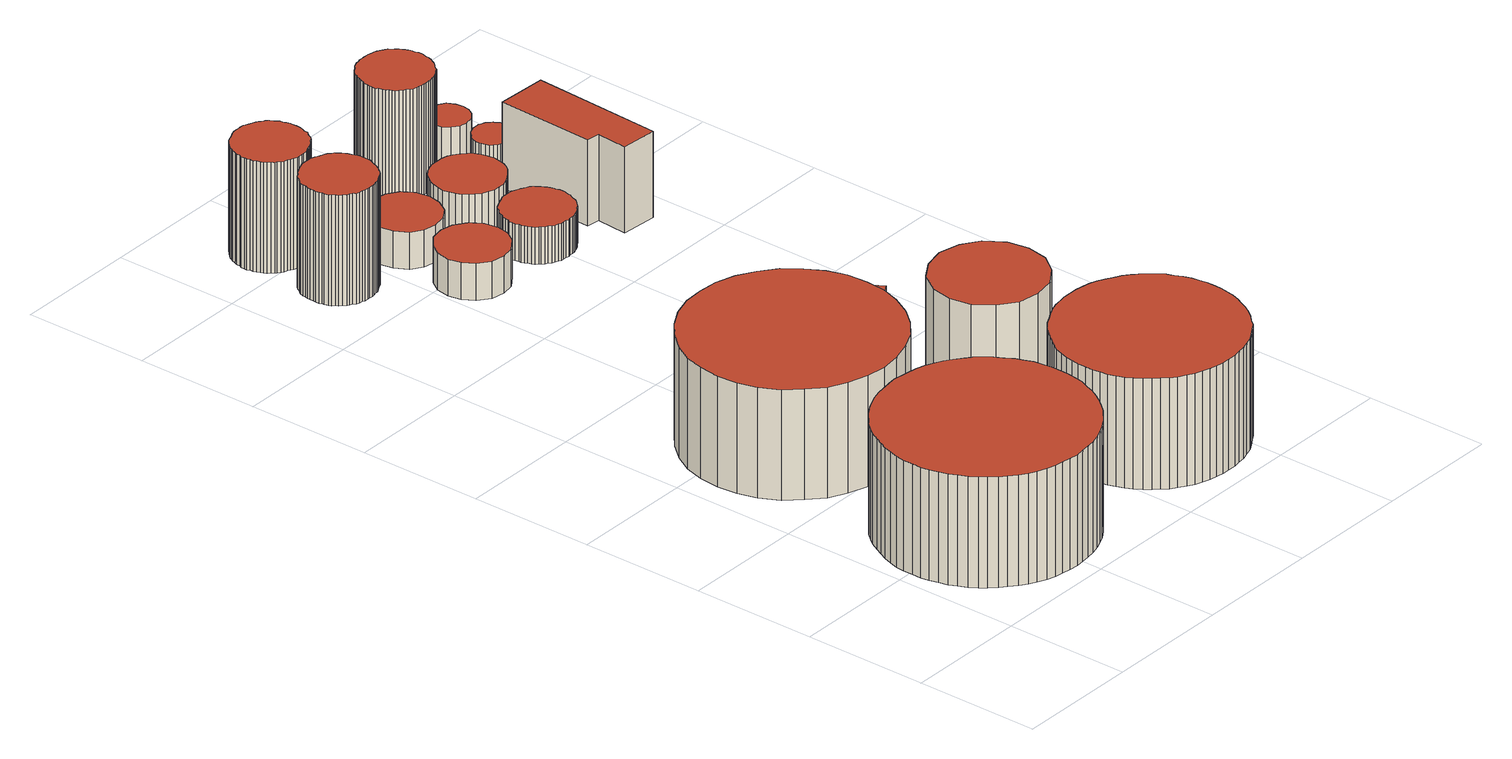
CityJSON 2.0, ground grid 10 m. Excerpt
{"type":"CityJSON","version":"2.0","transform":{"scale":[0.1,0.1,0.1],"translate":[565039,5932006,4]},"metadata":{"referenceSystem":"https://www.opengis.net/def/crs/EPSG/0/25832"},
"CityObjects":{
"building1":{"type":"Building","attributes":{"Gemeindeschluessel":"02000000","Geometrietyp2DReferenz":"3000","function":"51003_1205","roofType":"1000","measuredHeight":9},"geometry":[{"type":"MultiSurface","lod":"2","boundaries":[[[0,1,2,3,4,5,6,7,8,9,10,11,12,13,14,15,16,17,18,19,20,21,22,23,24,25,26,27,28,29,30,31,32,33,34,35,36,37,38,39,40,41,42,43,44,45,46,47,48,49,50,51,52,53,54,55,56,57,58,59,60,61,62,63,64,65,66,67,68,69,70,71]],[[72,73,74,75,76,77,78,79,80,81,82,83,84,85,86,87,88,89,90,91,92,93,94,95,96,97,98,99,100,101,102,103,104,105,106,107,108,109,110,111,112,113,114,115,116,117,118,119,120,121,122,123,124,125,126,127,128,129,130,131,132,133,134,135,136,137,138,139,140,141,142,143]],[[143,142,1,0]],[[142,141,2,1]],[[141,140,3,2]],[[140,139,4,3]],[[139,138,5,4]],[[138,137,6,5]],[[137,136,7,6]],[[136,135,8,7]],[[135,134,9,8]],[[134,133,10,9]],[[133,132,11,10]],[[132,131,12,11]],[[131,130,13,12]],[[130,129,14,13]],[[129,128,15,14]],[[128,127,16,15]],[[127,126,17,16]],[[126,125,18,17]],[[125,124,19,18]],[[124,123,20,19]],[[123,122,21,20]],[[122,121,22,21]],[[121,120,23,22]],[[120,119,24,23]],[[119,118,25,24]],[[118,117,26,25]],[[117,116,27,26]],[[116,115,28,27]],[[115,114,29,28]],[[114,113,30,29]],[[113,112,31,30]],[[112,111,32,31]],[[111,110,33,32]],[[110,109,34,33]],[[109,108,35,34]],[[108,107,36,35]],[[107,106,37,36]],[[106,105,38,37]],[[105,104,39,38]],[[104,103,40,39]],[[103,102,41,40]],[[102,101,42,41]],[[101,100,43,42]],[[100,99,44,43]],[[99,98,45,44]],[[98,97,46,45]],[[97,96,47,46]],[[96,95,48,47]],[[95,94,49,48]],[[94,93,50,49]],[[93,92,51,50]],[[92,91,52,51]],[[91,90,53,52]],[[90,89,54,53]],[[89,88,55,54]],[[88,87,56,55]],[[87,86,57,56]],[[86,85,58,57]],[[85,84,59,58]],[[84,83,60,59]],[[83,82,61,60]],[[82,81,62,61]],[[81,80,63,62]],[[80,79,64,63]],[[79,78,65,64]],[[78,77,66,65]],[[77,76,67,66]],[[76,75,68,67]],[[75,74,69,68]],[[74,73,70,69]],[[73,72,71,70]],[[72,143,0,71]]],"semantics":{"surfaces":[{"type":"GroundSurface"},{"type":"RoofSurface"},{"type":"WallSurface"}],"values":[0,1,2,2,2,2,2,2,2,2,2,2,2,2,2,2,2,2,2,2,2,2,2,2,2,2,2,2,2,2,2,2,2,2,2,2,2,2,2,2,2,2,2,2,2,2,2,2,2,2,2,2,2,2,2,2,2,2,2,2,2,2,2,2,2,2,2,2,2,2,2,2,2,2]}}]},
"building2":{"type":"Building","attributes":{"Gemeindeschluessel":"02000000","Geometrietyp2DReferenz":"3000","function":"51003_1205","roofType":"1000","measuredHeight":9},"geometry":[{"type":"MultiSurface","lod":"2","boundaries":[[[144,145,146,147,148,149,150,151,152,153,154,155,156,157,158,159,160,161,162,163,164,165,166,167,168,169,170,171,172,173,174,175]],[[176,177,178,179,180,181,182,183,184,185,186,187,188,189,190,191,192,193,194,195,196,197,198,199,200,201,202,203,204,205,206,207]],[[207,206,145,144]],[[206,205,146,145]],[[205,204,147,146]],[[204,203,148,147]],[[203,202,149,148]],[[202,201,150,149]],[[201,200,151,150]],[[200,199,152,151]],[[199,198,153,152]],[[198,197,154,153]],[[197,196,155,154]],[[196,195,156,155]],[[195,194,157,156]],[[194,193,158,157]],[[193,192,159,158]],[[192,191,160,159]],[[191,190,161,160]],[[190,189,162,161]],[[189,188,163,162]],[[188,187,164,163]],[[187,186,165,164]],[[186,185,166,165]],[[185,184,167,166]],[[184,183,168,167]],[[183,182,169,168]],[[182,181,170,169]],[[181,180,171,170]],[[180,179,172,171]],[[179,178,173,172]],[[178,177,174,173]],[[177,176,175,174]],[[176,207,144,175]]],"semantics":{"surfaces":[{"type":"GroundSurface"},{"type":"RoofSurface"},{"type":"WallSurface"}],"values":[0,1,2,2,2,2,2,2,2,2,2,2,2,2,2,2,2,2,2,2,2,2,2,2,2,2,2,2,2,2,2,2,2,2]}}]},
"building3":{"type":"Building","attributes":{"Gemeindeschluessel":"02000000","Geometrietyp2DReferenz":"3000","function":"51003_1205","roofType":"1000","measuredHeight":9},"geometry":[{"type":"MultiSurface","lod":"2","boundaries":[[[208,209,210,211,212,213,214,215,216,217,218,219,220,221,222,223,224,225,226,227,228,229,230,231,232,233,234,235,236,237,238,239,240,241,242,243,244,245,246,247,248,249,250,251,252,253,254,255,256,257,258,259,260,261,262,263,264,265,266,267,268,269,270,271,272,273,274,275,276,277,278,279]],[[280,281,282,283,284,285,286,287,288,289,290,291,292,293,294,295,296,297,298,299,300,301,302,303,304,305,306,307,308,309,310,311,312,313,314,315,316,317,318,319,320,321,322,323,324,325,326,327,328,329,330,331,332,333,334,335,336,337,338,339,340,341,342,343,344,345,346,347,348,349,350,351]],[[351,350,209,208]],[[350,349,210,209]],[[349,348,211,210]],[[348,347,212,211]],[[347,346,213,212]],[[346,345,214,213]],[[345,344,215,214]],[[344,343,216,215]],[[343,342,217,216]],[[342,341,218,217]],[[341,340,219,218]],[[340,339,220,219]],[[339,338,221,220]],[[338,337,222,221]],[[337,336,223,222]],[[336,335,224,223]],[[335,334,225,224]],[[334,333,226,225]],[[333,332,227,226]],[[332,331,228,227]],[[331,330,229,228]],[[330,329,230,229]],[[329,328,231,230]],[[328,327,232,231]],[[327,326,233,232]],[[326,325,234,233]],[[325,324,235,234]],[[324,323,236,235]],[[323,322,237,236]],[[322,321,238,237]],[[321,320,239,238]],[[320,319,240,239]],[[319,318,241,240]],[[318,317,242,241]],[[317,316,243,242]],[[316,315,244,243]],[[315,314,245,244]],[[314,313,246,245]],[[313,312,247,246]],[[312,311,248,247]],[[311,310,249,248]],[[310,309,250,249]],[[309,308,251,250]],[[308,307,252,251]],[[307,306,253,252]],[[306,305,254,253]],[[305,304,255,254]],[[304,303,256,255]],[[303,302,257,256]],[[302,301,258,257]],[[301,300,259,258]],[[300,299,260,259]],[[299,298,261,260]],[[298,297,262,261]],[[297,296,263,262]],[[296,295,264,263]],[[295,294,265,264]],[[294,293,266,265]],[[293,292,267,266]],[[292,291,268,267]],[[291,290,269,268]],[[290,289,270,269]],[[289,288,271,270]],[[288,287,272,271]],[[287,286,273,272]],[[286,285,274,273]],[[285,284,275,274]],[[284,283,276,275]],[[283,282,277,276]],[[282,281,278,277]],[[281,280,279,278]],[[280,351,208,279]]],"semantics":{"surfaces":[{"type":"GroundSurface"},{"type":"RoofSurface"},{"type":"WallSurface"}],"values":[0,1,2,2,2,2,2,2,2,2,2,2,2,2,2,2,2,2,2,2,2,2,2,2,2,2,2,2,2,2,2,2,2,2,2,2,2,2,2,2,2,2,2,2,2,2,2,2,2,2,2,2,2,2,2,2,2,2,2,2,2,2,2,2,2,2,2,2,2,2,2,2,2,2]}}]},
"building4":{"type":"Building","attributes":{"Gemeindeschluessel":"02000000","Geometrietyp2DReferenz":"3000","function":"51003_1205","roofType":"1000","measuredHeight":9},"geometry":[{"type":"MultiSurface","lod":"2","boundaries":[[[352,353,354,355,356,357,358,359,360,361,362,363,364,365,366,367,368,369,370,371,372,373,374,375,376,377,378,379,380,381,382,383,384,385,386,387,388,389,390,391,392,393,394,395,396,397,398,399,400,401,402,403,404,405,406,407,408,409,410,411,412,413,414,415,416,417,418,419,420,421,422,423]],[[424,425,426,427,428,429,430,431,432,433,434,435,436,437,438,439,440,441,442,443,444,445,446,447,448,449,450,451,452,453,454,455,456,457,458,459,460,461,462,463,464,465,466,467,468,469,470,471,472,473,474,475,476,477,478,479,480,481,482,483,484,485,486,487,488,489,490,491,492,493,494,495]],[[495,494,353,352]],[[494,493,354,353]],[[493,492,355,354]],[[492,491,356,355]],[[491,490,357,356]],[[490,489,358,357]],[[489,488,359,358]],[[488,487,360,359]],[[487,486,361,360]],[[486,485,362,361]],[[485,484,363,362]],[[484,483,364,363]],[[483,482,365,364]],[[482,481,366,365]],[[481,480,367,366]],[[480,479,368,367]],[[479,478,369,368]],[[478,477,370,369]],[[477,476,371,370]],[[476,475,372,371]],[[475,474,373,372]],[[474,473,374,373]],[[473,472,375,374]],[[472,471,376,375]],[[471,470,377,376]],[[470,469,378,377]],[[469,468,379,378]],[[468,467,380,379]],[[467,466,381,380]],[[466,465,382,381]],[[465,464,383,382]],[[464,463,384,383]],[[463,462,385,384]],[[462,461,386,385]],[[461,460,387,386]],[[460,459,388,387]],[[459,458,389,388]],[[458,457,390,389]],[[457,456,391,390]],[[456,455,392,391]],[[455,454,393,392]],[[454,453,394,393]],[[453,452,395,394]],[[452,451,396,395]],[[451,450,397,396]],[[450,449,398,397]],[[449,448,399,398]],[[448,447,400,399]],[[447,446,401,400]],[[446,445,402,401]],[[445,444,403,402]],[[444,443,404,403]],[[443,442,405,404]],[[442,441,406,405]],[[441,440,407,406]],[[440,439,408,407]],[[439,438,409,408]],[[438,437,410,409]],[[437,436,411,410]],[[436,435,412,411]],[[435,434,413,412]],[[434,433,414,413]],[[433,432,415,414]],[[432,431,416,415]],[[431,430,417,416]],[[430,429,418,417]],[[429,428,419,418]],[[428,427,420,419]],[[427,426,421,420]],[[426,425,422,421]],[[425,424,423,422]],[[424,495,352,423]]],"semantics":{"surfaces":[{"type":"GroundSurface"},{"type":"RoofSurface"},{"type":"WallSurface"}],"values":[0,1,2,2,2,2,2,2,2,2,2,2,2,2,2,2,2,2,2,2,2,2,2,2,2,2,2,2,2,2,2,2,2,2,2,2,2,2,2,2,2,2,2,2,2,2,2,2,2,2,2,2,2,2,2,2,2,2,2,2,2,2,2,2,2,2,2,2,2,2,2,2,2,2]}}]},
"building5":{"type":"Building","attributes":{"Gemeindeschluessel":"02000000","Geometrietyp2DReferenz":"3000","function":"51003_1205","roofType":"1000","measuredHeight":9},"geometry":[{"type":"MultiSurface","lod":"2","boundaries":[[[496,497,498,499,500,501,502,503,504,505,506,507,508,509,510,511,512,513,514,515,516,517,518,519,520,521,522,523,524,525,526,527,528,529,530,531,532,533,534,535,536,537,538,539,540,541,542,543,544,545,546,547,548,549,550,551,552,553,554,555,556,557,558,559,560,561,562,563,564,565,566,567]],[[568,569,570,571,572,573,574,575,576,577,578,579,580,581,582,583,584,585,586,587,588,589,590,591,592,593,594,595,596,597,598,599,600,601,602,603,604,605,606,607,608,609,610,611,612,613,614,615,616,617,618,619,620,621,622,623,624,625,626,627,628,629,630,631,632,633,634,635,636,637,638,639]],[[639,638,497,496]],[[638,637,498,497]],[[637,636,499,498]],[[636,635,500,499]],[[635,634,501,500]],[[634,633,502,501]],[[633,632,503,502]],[[632,631,504,503]],[[631,630,505,504]],[[630,629,506,505]],[[629,628,507,506]],[[628,627,508,507]],[[627,626,509,508]],[[626,625,510,509]],[[625,624,511,510]],[[624,623,512,511]],[[623,622,513,512]],[[622,621,514,513]],[[621,620,515,514]],[[620,619,516,515]],[[619,618,517,516]],[[618,617,518,517]],[[617,616,519,518]],[[616,615,520,519]],[[615,614,521,520]],[[614,613,522,521]],[[613,612,523,522]],[[612,611,524,523]],[[611,610,525,524]],[[610,609,526,525]],[[609,608,527,526]],[[608,607,528,527]],[[607,606,529,528]],[[606,605,530,529]],[[605,604,531,530]],[[604,603,532,531]],[[603,602,533,532]],[[602,601,534,533]],[[601,600,535,534]],[[600,599,536,535]],[[599,598,537,536]],[[598,597,538,537]],[[597,596,539,538]],[[596,595,540,539]],[[595,594,541,540]],[[594,593,542,541]],[[593,592,543,542]],[[592,591,544,543]],[[591,590,545,544]],[[590,589,546,545]],[[589,588,547,546]],[[588,587,548,547]],[[587,586,549,548]],[[586,585,550,549]],[[585,584,551,550]],[[584,583,552,551]],[[583,582,553,552]],[[582,581,554,553]],[[581,580,555,554]],[[580,579,556,555]],[[579,578,557,556]],[[578,577,558,557]],[[577,576,559,558]],[[576,575,560,559]],[[575,574,561,560]],[[574,573,562,561]],[[573,572,563,562]],[[572,571,564,563]],[[571,570,565,564]],[[570,569,566,565]],[[569,568,567,566]],[[568,639,496,567]]],"semantics":{"surfaces":[{"type":"GroundSurface"},{"type":"RoofSurface"},{"type":"WallSurface"}],"values":[0,1,2,2,2,2,2,2,2,2,2,2,2,2,2,2,2,2,2,2,2,2,2,2,2,2,2,2,2,2,2,2,2,2,2,2,2,2,2,2,2,2,2,2,2,2,2,2,2,2,2,2,2,2,2,2,2,2,2,2,2,2,2,2,2,2,2,2,2,2,2,2,2,2]}}]},
"building6":{"type":"Building","attributes":{"Gemeindeschluessel":"02000000","Geometrietyp2DReferenz":"3000","function":"51003_1205","roofType":"1000","measuredHeight":9},"geometry":[{"type":"MultiSurface","lod":"2","boundaries":[[[640,641,642,643,644,645,646,647,648,649,650,651,652,653,654,655]],[[656,657,658,659,660,661,662,663,664,665,666,667,668,669,670,671]],[[671,670,641,640]],[[670,669,642,641]],[[669,668,643,642]],[[668,667,644,643]],[[667,666,645,644]],[[666,665,646,645]],[[665,664,647,646]],[[664,663,648,647]],[[663,662,649,648]],[[662,661,650,649]],[[661,660,651,650]],[[660,659,652,651]],[[659,658,653,652]],[[658,657,654,653]],[[657,656,655,654]],[[656,671,640,655]]],"semantics":{"surfaces":[{"type":"GroundSurface"},{"type":"RoofSurface"},{"type":"WallSurface"}],"values":[0,1,2,2,2,2,2,2,2,2,2,2,2,2,2,2,2,2]}}]},
"building7":{"type":"Building","attributes":{"Gemeindeschluessel":"02000000","Geometrietyp2DReferenz":"3000","function":"31001_2500","roofType":"1000","measuredHeight":4.23,"storeysAboveGround":1},"geometry":[{"type":"MultiSurface","lod":"2","boundaries":[[[672,673,674,675]],[[676,677,678,679]],[[676,675,674,677]],[[677,674,673,678]],[[678,673,672,679]],[[679,672,675,676]]],"semantics":{"surfaces":[{"type":"RoofSurface"},{"type":"GroundSurface"},{"type":"WallSurface"}],"values":[0,1,2,2,2,2]}}]},
"building8":{"type":"Building","attributes":{"Gemeindeschluessel":"02000000","Geometrietyp2DReferenz":"3000","function":"51003_1205","roofType":"1000","measuredHeight":3},"geometry":[{"type":"MultiSurface","lod":"2","boundaries":[[[680,681,682,683,684,685,686,687,688,689,690,691,692,693,694,695]],[[696,697,698,699,700,701,702,703,704,705,706,707,708,709,710,711]],[[711,710,681,680]],[[710,709,682,681]],[[709,708,683,682]],[[708,707,684,683]],[[707,706,685,684]],[[706,705,686,685]],[[705,704,687,686]],[[704,703,688,687]],[[703,702,689,688]],[[702,701,690,689]],[[701,700,691,690]],[[700,699,692,691]],[[699,698,693,692]],[[698,697,694,693]],[[697,696,695,694]],[[696,711,680,695]]],"semantics":{"surfaces":[{"type":"GroundSurface"},{"type":"RoofSurface"},{"type":"WallSurface"}],"values":[0,1,2,2,2,2,2,2,2,2,2,2,2,2,2,2,2,2]}}]},
"building9":{"type":"Building","attributes":{"Gemeindeschluessel":"02000000","Geometrietyp2DReferenz":"3000","function":"51003_1205","roofType":"1000","measuredHeight":3},"geometry":[{"type":"MultiSurface","lod":"2","boundaries":[[[712,713,714,715,716,717,718,719,720,721,722,723,724,725,726,727]],[[728,729,730,731,732,733,734,735,736,737,738,739,740,741,742,743]],[[743,742,713,712]],[[742,741,714,713]],[[741,740,715,714]],[[740,739,716,715]],[[739,738,717,716]],[[738,737,718,717]],[[737,736,719,718]],[[736,735,720,719]],[[735,734,721,720]],[[734,733,722,721]],[[733,732,723,722]],[[732,731,724,723]],[[731,730,725,724]],[[730,729,726,725]],[[729,728,727,726]],[[728,743,712,727]]],"semantics":{"surfaces":[{"type":"GroundSurface"},{"type":"RoofSurface"},{"type":"WallSurface"}],"values":[0,1,2,2,2,2,2,2,2,2,2,2,2,2,2,2,2,2]}}]},
"building10":{"type":"Building","attributes":{"Gemeindeschluessel":"02000000","Geometrietyp2DReferenz":"3000","function":"51003_1205","roofType":"1000","measuredHeight":3},"geometry":[{"type":"MultiSurface","lod":"2","boundaries":[[[744,745,746,747,748,749,750,751,752,753,754,755,756,757,758,759,760,761,762,763,764,765,766,767,768,769,770,771,772,773,774,775,776,777,778,779,780,781,782,783,784,785,786,787,788,789,790,791,792,793,794,795,796,797,798,799,800,801,802,803,804,805,806,807,808,809,810,811,812,813,814,815]],[[816,817,818,819,820,821,822,823,824,825,826,827,828,829,830,831,832,833,834,835,836,837,838,839,840,841,842,843,844,845,846,847,848,849,850,851,852,853,854,855,856,857,858,859,860,861,862,863,864,865,866,867,868,869,870,871,872,873,874,875,876,877,878,879,880,881,882,883,884,885,886,887]],[[887,886,745,744]],[[886,885,746,745]],[[885,884,747,746]],[[884,883,748,747]],[[883,882,749,748]],[[882,881,750,749]],[[881,880,751,750]],[[880,879,752,751]],[[879,878,753,752]],[[878,877,754,753]],[[877,876,755,754]],[[876,875,756,755]],[[875,874,757,756]],[[874,873,758,757]],[[873,872,759,758]],[[872,871,760,759]],[[871,870,761,760]],[[870,869,762,761]],[[869,868,763,762]],[[868,867,764,763]],[[867,866,765,764]],[[866,865,766,765]],[[865,864,767,766]],[[864,863,768,767]],[[863,862,769,768]],[[862,861,770,769]],[[861,860,771,770]],[[860,859,772,771]],[[859,858,773,772]],[[858,857,774,773]],[[857,856,775,774]],[[856,855,776,775]],[[855,854,777,776]],[[854,853,778,777]],[[853,852,779,778]],[[852,851,780,779]],[[851,850,781,780]],[[850,849,782,781]],[[849,848,783,782]],[[848,847,784,783]],[[847,846,785,784]],[[846,845,786,785]],[[845,844,787,786]],[[844,843,788,787]],[[843,842,789,788]],[[842,841,790,789]],[[841,840,791,790]],[[840,839,792,791]],[[839,838,793,792]],[[838,837,794,793]],[[837,836,795,794]],[[836,835,796,795]],[[835,834,797,796]],[[834,833,798,797]],[[833,832,799,798]],[[832,831,800,799]],[[831,830,801,800]],[[830,829,802,801]],[[829,828,803,802]],[[828,827,804,803]],[[827,826,805,804]],[[826,825,806,805]],[[825,824,807,806]],[[824,823,808,807]],[[823,822,809,808]],[[822,821,810,809]],[[821,820,811,810]],[[820,819,812,811]],[[819,818,813,812]],[[818,817,814,813]],[[817,816,815,814]],[[816,887,744,815]]],"semantics":{"surfaces":[{"type":"GroundSurface"},{"type":"RoofSurface"},{"type":"WallSurface"}],"values":[0,1,2,2,2,2,2,2,2,2,2,2,2,2,2,2,2,2,2,2,2,2,2,2,2,2,2,2,2,2,2,2,2,2,2,2,2,2,2,2,2,2,2,2,2,2,2,2,2,2,2,2,2,2,2,2,2,2,2,2,2,2,2,2,2,2,2,2,2,2,2,2,2,2]}}]},
"building11":{"type":"Building","attributes":{"Gemeindeschluessel":"02000000","Geometrietyp2DReferenz":"3000","function":"51003_1205","roofType":"1000","measuredHeight":3},"geometry":[{"type":"MultiSurface","lod":"2","boundaries":[[[888,889,890,891,892,893,894,895,896,897,898,899,900,901,902,903,904,905,906,907,908,909,910,911,912,913,914,915,916,917,918,919,920,921,922,923,924,925,926,927,928,929,930,931,932,933,934,935,936,937,938,939,940,941,942,943,944,945,946,947,948,949,950,951,952,953,954,955,956,957,958,959]],[[960,961,962,963,964,965,966,967,968,969,970,971,972,973,974,975,976,977,978,979,980,981,982,983,984,985,986,987,988,989,990,991,992,993,994,995,996,997,998,999,1000,1001,1002,1003,1004,1005,1006,1007,1008,1009,1010,1011,1012,1013,1014,1015,1016,1017,1018,1019,1020,1021,1022,1023,1024,1025,1026,1027,1028,1029,1030,1031]],[[1031,1030,889,888]],[[1030,1029,890,889]],[[1029,1028,891,890]],[[1028,1027,892,891]],[[1027,1026,893,892]],[[1026,1025,894,893]],[[1025,1024,895,894]],[[1024,1023,896,895]],[[1023,1022,897,896]],[[1022,1021,898,897]],[[1021,1020,899,898]],[[1020,1019,900,899]],[[1019,1018,901,900]],[[1018,1017,902,901]],[[1017,1016,903,902]],[[1016,1015,904,903]],[[1015,1014,905,904]],[[1014,1013,906,905]],[[1013,1012,907,906]],[[1012,1011,908,907]],[[1011,1010,909,908]],[[1010,1009,910,909]],[[1009,1008,911,910]],[[1008,1007,912,911]],[[1007,1006,913,912]],[[1006,1005,914,913]],[[1005,1004,915,914]],[[1004,1003,916,915]],[[1003,1002,917,916]],[[1002,1001,918,917]],[[1001,1000,919,918]],[[1000,999,920,919]],[[999,998,921,920]],[[998,997,922,921]],[[997,996,923,922]],[[996,995,924,923]],[[995,994,925,924]],[[994,993,926,925]],[[993,992,927,926]],[[992,991,928,927]],[[991,990,929,928]],[[990,989,930,929]],[[989,988,931,930]],[[988,987,932,931]],[[987,986,933,932]],[[986,985,934,933]],[[985,984,935,934]],[[984,983,936,935]],[[983,982,937,936]],[[982,981,938,937]],[[981,980,939,938]],[[980,979,940,939]],[[979,978,941,940]],[[978,977,942,941]],[[977,976,943,942]],[[976,975,944,943]],[[975,974,945,944]],[[974,973,946,945]],[[973,972,947,946]],[[972,971,948,947]],[[971,970,949,948]],[[970,969,950,949]],[[969,968,951,950]],[[968,967,952,951]],[[967,966,953,952]],[[966,965,954,953]],[[965,964,955,954]],[[964,963,956,955]],[[963,962,957,956]],[[962,961,958,957]],[[961,960,959,958]],[[960,1031,888,959]]],"semantics":{"surfaces":[{"type":"GroundSurface"},{"type":"RoofSurface"},{"type":"WallSurface"}],"values":[0,1,2,2,2,2,2,2,2,2,2,2,2,2,2,2,2,2,2,2,2,2,2,2,2,2,2,2,2,2,2,2,2,2,2,2,2,2,2,2,2,2,2,2,2,2,2,2,2,2,2,2,2,2,2,2,2,2,2,2,2,2,2,2,2,2,2,2,2,2,2,2,2,2]}}]},
"building12":{"type":"Building","attributes":{"Gemeindeschluessel":"02000000","Geometrietyp2DReferenz":"3000","function":"51003_1205","roofType":"1000","measuredHeight":3},"geometry":[{"type":"MultiSurface","lod":"2","boundaries":[[[1032,1033,1034,1035,1036,1037,1038,1039,1040,1041,1042,1043,1044,1045,1046,1047,1048,1049,1050,1051,1052,1053,1054,1055,1056,1057,1058,1059,1060,1061,1062,1063,1064,1065,1066,1067]],[[1068,1069,1070,1071,1072,1073,1074,1075,1076,1077,1078,1079,1080,1081,1082,1083,1084,1085,1086,1087,1088,1089,1090,1091,1092,1093,1094,1095,1096,1097,1098,1099,1100,1101,1102,1103]],[[1103,1102,1033,1032]],[[1102,1101,1034,1033]],[[1101,1100,1035,1034]],[[1100,1099,1036,1035]],[[1099,1098,1037,1036]],[[1098,1097,1038,1037]],[[1097,1096,1039,1038]],[[1096,1095,1040,1039]],[[1095,1094,1041,1040]],[[1094,1093,1042,1041]],[[1093,1092,1043,1042]],[[1092,1091,1044,1043]],[[1091,1090,1045,1044]],[[1090,1089,1046,1045]],[[1089,1088,1047,1046]],[[1088,1087,1048,1047]],[[1087,1086,1049,1048]],[[1086,1085,1050,1049]],[[1085,1084,1051,1050]],[[1084,1083,1052,1051]],[[1083,1082,1053,1052]],[[1082,1081,1054,1053]],[[1081,1080,1055,1054]],[[1080,1079,1056,1055]],[[1079,1078,1057,1056]],[[1078,1077,1058,1057]],[[1077,1076,1059,1058]],[[1076,1075,1060,1059]],[[1075,1074,1061,1060]],[[1074,1073,1062,1061]],[[1073,1072,1063,1062]],[[1072,1071,1064,1063]],[[1071,1070,1065,1064]],[[1070,1069,1066,1065]],[[1069,1068,1067,1066]],[[1068,1103,1032,1067]]],"semantics":{"surfaces":[{"type":"GroundSurface"},{"type":"RoofSurface"},{"type":"WallSurface"}],"values":[0,1,2,2,2,2,2,2,2,2,2,2,2,2,2,2,2,2,2,2,2,2,2,2,2,2,2,2,2,2,2,2,2,2,2,2,2,2]}}]},
"building13":{"type":"Building","attributes":{"Gemeindeschluessel":"02000000","Geometrietyp2DReferenz":"3000","function":"51003_1205","roofType":"1000","measuredHeight":9},"geometry":[{"type":"MultiSurface","lod":"2","boundaries":[[[1104,1105,1106,1107,1108,1109,1110,1111,1112,1113,1114,1115,1116,1117,1118,1119,1120,1121,1122,1123,1124,1125,1126,1127,1128,1129,1130,1131,1132,1133,1134,1135,1136,1137,1138,1139,1140,1141,1142,1143,1144,1145,1146,1147,1148,1149,1150,1151,1152,1153,1154,1155,1156,1157,1158,1159,1160,1161,1162,1163,1164,1165,1166,1167,1168,1169,1170,1171,1172,1173,1174,1175]],[[1176,1177,1178,1179,1180,1181,1182,1183,1184,1185,1186,1187,1188,1189,1190,1191,1192,1193,1194,1195,1196,1197,1198,1199,1200,1201,1202,1203,1204,1205,1206,1207,1208,1209,1210,1211,1212,1213,1214,1215,1216,1217,1218,1219,1220,1221,1222,1223,1224,1225,1226,1227,1228,1229,1230,1231,1232,1233,1234,1235,1236,1237,1238,1239,1240,1241,1242,1243,1244,1245,1246,1247]],[[1247,1246,1105,1104]],[[1246,1245,1106,1105]],[[1245,1244,1107,1106]],[[1244,1243,1108,1107]],[[1243,1242,1109,1108]],[[1242,1241,1110,1109]],[[1241,1240,1111,1110]],[[1240,1239,1112,1111]],[[1239,1238,1113,1112]],[[1238,1237,1114,1113]],[[1237,1236,1115,1114]],[[1236,1235,1116,1115]],[[1235,1234,1117,1116]],[[1234,1233,1118,1117]],[[1233,1232,1119,1118]],[[1232,1231,1120,1119]],[[1231,1230,1121,1120]],[[1230,1229,1122,1121]],[[1229,1228,1123,1122]],[[1228,1227,1124,1123]],[[1227,1226,1125,1124]],[[1226,1225,1126,1125]],[[1225,1224,1127,1126]],[[1224,1223,1128,1127]],[[1223,1222,1129,1128]],[[1222,1221,1130,1129]],[[1221,1220,1131,1130]],[[1220,1219,1132,1131]],[[1219,1218,1133,1132]],[[1218,1217,1134,1133]],[[1217,1216,1135,1134]],[[1216,1215,1136,1135]],[[1215,1214,1137,1136]],[[1214,1213,1138,1137]],[[1213,1212,1139,1138]],[[1212,1211,1140,1139]],[[1211,1210,1141,1140]],[[1210,1209,1142,1141]],[[1209,1208,1143,1142]],[[1208,1207,1144,1143]],[[1207,1206,1145,1144]],[[1206,1205,1146,1145]],[[1205,1204,1147,1146]],[[1204,1203,1148,1147]],[[1203,1202,1149,1148]],[[1202,1201,1150,1149]],[[1201,1200,1151,1150]],[[1200,1199,1152,1151]],[[1199,1198,1153,1152]],[[1198,1197,1154,1153]],[[1197,1196,1155,1154]],[[1196,1195,1156,1155]],[[1195,1194,1157,1156]],[[1194,1193,1158,1157]],[[1193,1192,1159,1158]],[[1192,1191,1160,1159]],[[1191,1190,1161,1160]],[[1190,1189,1162,1161]],[[1189,1188,1163,1162]],[[1188,1187,1164,1163]],[[1187,1186,1165,1164]],[[1186,1185,1166,1165]],[[1185,1184,1167,1166]],[[1184,1183,1168,1167]],[[1183,1182,1169,1168]],[[1182,1181,1170,1169]],[[1181,1180,1171,1170]],[[1180,1179,1172,1171]],[[1179,1178,1173,1172]],[[1178,1177,1174,1173]],[[1177,1176,1175,1174]],[[1176,1247,1104,1175]]],"semantics":{"surfaces":[{"type":"GroundSurface"},{"type":"RoofSurface"},{"type":"WallSurface"}],"values":[0,1,2,2,2,2,2,2,2,2,2,2,2,2,2,2,2,2,2,2,2,2,2,2,2,2,2,2,2,2,2,2,2,2,2,2,2,2,2,2,2,2,2,2,2,2,2,2,2,2,2,2,2,2,2,2,2,2,2,2,2,2,2,2,2,2,2,2,2,2,2,2,2,2]}}]},
"building14":{"type":"Building","attributes":{"Gemeindeschluessel":"02000000","Geometrietyp2DReferenz":"3000","function":"31001_2100","roofType":"1000","measuredHeight":6.98,"storeysAboveGround":1},"geometry":[{"type":"MultiSurface","lod":"2","boundaries":[[[1248,1249,1250,1251,1252,1253]],[[1254,1255,1256,1257,1258,1259]],[[1254,1253,1252,1255]],[[1255,1252,1251,1256]],[[1256,1251,1250,1257]],[[1257,1250,1249,1258]],[[1258,1249,1248,1259]],[[1259,1248,1253,1254]]],"semantics":{"surfaces":[{"type":"RoofSurface"},{"type":"GroundSurface"},{"type":"WallSurface"}],"values":[0,1,2,2,2,2,2,2]}}]},
"building15":{"type":"Building","attributes":{"Gemeindeschluessel":"02000000","Geometrietyp2DReferenz":"3000","function":"51003_1205","roofType":"1000","measuredHeight":3},"geometry":[{"type":"MultiSurface","lod":"2","boundaries":[[[1260,1261,1262,1263,1264,1265,1266,1267,1268,1269,1270,1271,1272,1273,1274,1275,1276,1277,1278,1279,1280,1281,1282,1283,1284,1285,1286,1287,1288,1289,1290,1291,1292,1293,1294,1295]],[[1296,1297,1298,1299,1300,1301,1302,1303,1304,1305,1306,1307,1308,1309,1310,1311,1312,1313,1314,1315,1316,1317,1318,1319,1320,1321,1322,1323,1324,1325,1326,1327,1328,1329,1330,1331]],[[1331,1330,1261,1260]],[[1330,1329,1262,1261]],[[1329,1328,1263,1262]],[[1328,1327,1264,1263]],[[1327,1326,1265,1264]],[[1326,1325,1266,1265]],[[1325,1324,1267,1266]],[[1324,1323,1268,1267]],[[1323,1322,1269,1268]],[[1322,1321,1270,1269]],[[1321,1320,1271,1270]],[[1320,1319,1272,1271]],[[1319,1318,1273,1272]],[[1318,1317,1274,1273]],[[1317,1316,1275,1274]],[[1316,1315,1276,1275]],[[1315,1314,1277,1276]],[[1314,1313,1278,1277]],[[1313,1312,1279,1278]],[[1312,1311,1280,1279]],[[1311,1310,1281,1280]],[[1310,1309,1282,1281]],[[1309,1308,1283,1282]],[[1308,1307,1284,1283]],[[1307,1306,1285,1284]],[[1306,1305,1286,1285]],[[1305,1304,1287,1286]],[[1304,1303,1288,1287]],[[1303,1302,1289,1288]],[[1302,1301,1290,1289]],[[1301,1300,1291,1290]],[[1300,1299,1292,1291]],[[1299,1298,1293,1292]],[[1298,1297,1294,1293]],[[1297,1296,1295,1294]],[[1296,1331,1260,1295]]],"semantics":{"surfaces":[{"type":"GroundSurface"},{"type":"RoofSurface"},{"type":"WallSurface"}],"values":[0,1,2,2,2,2,2,2,2,2,2,2,2,2,2,2,2,2,2,2,2,2,2,2,2,2,2,2,2,2,2,2,2,2,2,2,2,2]}}]},
"building16":{"type":"Building","attributes":{"Gemeindeschluessel":"02000000","Geometrietyp2DReferenz":"3000","function":"51003_1205","roofType":"1000","measuredHeight":3},"geometry":[{"type":"MultiSurface","lod":"2","boundaries":[[[1332,1333,1334,1335,1336,1337,1338,1339,1340,1341,1342,1343,1344,1345,1346,1347]],[[1348,1349,1350,1351,1352,1353,1354,1355,1356,1357,1358,1359,1360,1361,1362,1363]],[[1363,1362,1333,1332]],[[1362,1361,1334,1333]],[[1361,1360,1335,1334]],[[1360,1359,1336,1335]],[[1359,1358,1337,1336]],[[1358,1357,1338,1337]],[[1357,1356,1339,1338]],[[1356,1355,1340,1339]],[[1355,1354,1341,1340]],[[1354,1353,1342,1341]],[[1353,1352,1343,1342]],[[1352,1351,1344,1343]],[[1351,1350,1345,1344]],[[1350,1349,1346,1345]],[[1349,1348,1347,1346]],[[1348,1363,1332,1347]]],"semantics":{"surfaces":[{"type":"GroundSurface"},{"type":"RoofSurface"},{"type":"WallSurface"}],"values":[0,1,2,2,2,2,2,2,2,2,2,2,2,2,2,2,2,2]}}]}
},
"vertices":[
[82,171,17],[89,170,17],[96,169,17],[103,168,17],[110,166,17],[117,163,17],[123,160,17],[129,156,17],[135,151,17],[140,147,17],[145,141,17],[149,136,17],[153,129,17],[157,123,17],[159,117,17],[162,110,17],[163,103,17],[164,96,17],[164,88,17],[164,81,17],[163,74,17],[162,67,17],[159,60,17],[157,54,17],[153,47,17],[149,41,17],[145,36,17],[140,30,17],[135,26,17],[129,21,17],[123,17,17],[117,14,17],[110,11,17],[103,9,17],[96,8,17],[89,7,17],[82,6,17],[75,7,17],[68,8,17],[61,9,17],[54,11,17],[47,14,17],[41,17,17],[35,21,17],[29,26,17],[24,30,17],[19,36,17],[15,41,17],[11,47,17],[8,54,17],[5,60,17],[3,67,17],[1,74,17],[0,81,17],[0,88,17],[0,96,17],[1,103,17],[3,110,17],[5,117,17],[8,123,17],[11,129,17],[15,136,17],[19,141,17],[24,147,17],[29,151,17],[35,156,17],[41,160,17],[47,163,17],[54,166,17],[61,168,17],[68,169,17],[75,170,17],[75,170,107],[68,169,107],[61,168,107],[54,166,107],[47,163,107],[41,160,107],[35,156,107],[29,151,107],[24,147,107],[19,141,107],[15,136,107],[11,129,107],[8,123,107],[5,117,107],[3,110,107],[1,103,107],[0,96,107],[0,88,107],[0,81,107],[1,74,107],[3,67,107],[5,60,107],[8,54,107],[11,47,107],[15,41,107],[19,36,107],[24,30,107],[29,26,107],[35,21,107],[41,17,107],[47,14,107],[54,11,107],[61,9,107],[68,8,107],[75,7,107],[82,6,107],[89,7,107],[96,8,107],[103,9,107],[110,11,107],[117,14,107],[123,17,107],[129,21,107],[135,26,107],[140,30,107],[145,36,107],[149,41,107],[153,47,107],[157,54,107],[159,60,107],[162,67,107],[163,74,107],[164,81,107],[164,88,107],[164,96,107],[163,103,107],[162,110,107],[159,117,107],[157,123,107],[153,129,107],[149,136,107],[145,141,107],[140,147,107],[135,151,107],[129,156,107],[123,160,107],[117,163,107],[110,166,107],[103,168,107],[96,169,107],[89,170,107],[82,171,107],
[89,351,18],[105,350,18],[121,345,18],[135,337,18],[148,327,18],[158,314,18],[166,300,18],[171,285,18],[172,268,18],[171,252,18],[166,237,18],[158,222,18],[148,210,18],[135,199,18],[121,192,18],[105,187,18],[89,185,18],[73,187,18],[57,192,18],[43,199,18],[31,210,18],[20,222,18],[12,237,18],[8,252,18],[6,268,18],[8,285,18],[12,300,18],[20,314,18],[31,327,18],[43,337,18],[57,345,18],[73,350,18],[73,350,108],[57,345,108],[43,337,108],[31,327,108],[20,314,108],[12,300,108],[8,285,108],[6,268,108],[8,252,108],[12,237,108],[20,222,108],[31,210,108],[43,199,108],[57,192,108],[73,187,108],[89,185,108],[105,187,108],[121,192,108],[135,199,108],[148,210,108],[158,222,108],[166,237,108],[171,252,108],[172,268,108],[171,285,108],[166,300,108],[158,314,108],[148,327,108],[135,337,108],[121,345,108],[105,350,108],[89,351,108],
[66,686,9],[69,686,9],[71,686,9],[74,685,9],[76,684,9],[78,683,9],[81,682,9],[83,681,9],[85,679,9],[87,678,9],[88,676,9],[90,674,9],[91,672,9],[92,670,9],[93,667,9],[94,665,9],[95,662,9],[95,660,9],[95,657,9],[95,655,9],[95,652,9],[94,650,9],[93,648,9],[92,645,9],[91,643,9],[90,641,9],[88,639,9],[87,637,9],[85,635,9],[83,634,9],[81,633,9],[78,631,9],[76,630,9],[74,630,9],[71,629,9],[69,629,9],[66,629,9],[64,629,9],[61,629,9],[59,630,9],[56,630,9],[54,631,9],[52,633,9],[50,634,9],[48,635,9],[46,637,9],[44,639,9],[43,641,9],[41,643,9],[40,645,9],[39,648,9],[39,650,9],[38,652,9],[38,655,9],[38,657,9],[38,660,9],[38,662,9],[39,665,9],[39,667,9],[40,670,9],[41,672,9],[43,674,9],[44,676,9],[46,678,9],[48,679,9],[50,681,9],[52,682,9],[54,683,9],[56,684,9],[59,685,9],[61,686,9],[64,686,9],[64,686,99],[61,686,99],[59,685,99],[56,684,99],[54,683,99],[52,682,99],[50,681,99],[48,679,99],[46,678,99],[44,676,99],[43,674,99],[41,672,99],[40,670,99],[39,667,99],[39,665,99],[38,662,99],[38,660,99],[38,657,99],[38,655,99],[38,652,99],[39,650,99],[39,648,99],[40,645,99],[41,643,99],[43,641,99],[44,639,99],[46,637,99],[48,635,99],[50,634,99],[52,633,99],[54,631,99],[56,630,99],[59,630,99],[61,629,99],[64,629,99],[66,629,99],[69,629,99],[71,629,99],[74,630,99],[76,630,99],[78,631,99],[81,633,99],[83,634,99],[85,635,99],[87,637,99],[88,639,99],[90,641,99],[91,643,99],[92,645,99],[93,648,99],[94,650,99],[95,652,99],[95,655,99],[95,657,99],[95,660,99],[95,662,99],[94,665,99],[93,667,99],[92,670,99],[91,672,99],[90,674,99],[88,676,99],[87,678,99],[85,679,99],[83,681,99],[81,682,99],[78,683,99],[76,684,99],[74,685,99],[71,686,99],[69,686,99],[66,686,99],
[250,149,17],[257,149,17],[263,148,17],[269,147,17],[275,145,17],[281,142,17],[286,139,17],[292,136,17],[297,132,17],[301,128,17],[305,123,17],[309,118,17],[313,113,17],[315,108,17],[318,102,17],[320,96,17],[321,90,17],[322,84,17],[322,77,17],[322,71,17],[321,65,17],[320,59,17],[318,53,17],[315,47,17],[313,42,17],[309,36,17],[305,31,17],[301,27,17],[297,22,17],[292,19,17],[286,15,17],[281,12,17],[275,10,17],[269,8,17],[263,7,17],[257,6,17],[250,6,17],[244,6,17],[238,7,17],[232,8,17],[226,10,17],[220,12,17],[215,15,17],[209,19,17],[204,22,17],[200,27,17],[196,31,17],[192,36,17],[188,42,17],[185,47,17],[183,53,17],[181,59,17],[180,65,17],[179,71,17],[179,77,17],[179,84,17],[180,90,17],[181,96,17],[183,102,17],[185,108,17],[188,113,17],[192,118,17],[196,123,17],[200,128,17],[204,132,17],[209,136,17],[215,139,17],[220,142,17],[226,145,17],[232,147,17],[238,148,17],[244,149,17],[244,149,107],[238,148,107],[232,147,107],[226,145,107],[220,142,107],[215,139,107],[209,136,107],[204,132,107],[200,128,107],[196,123,107],[192,118,107],[188,113,107],[185,108,107],[183,102,107],[181,96,107],[180,90,107],[179,84,107],[179,77,107],[179,71,107],[180,65,107],[181,59,107],[183,53,107],[185,47,107],[188,42,107],[192,36,107],[196,31,107],[200,27,107],[204,22,107],[209,19,107],[215,15,107],[220,12,107],[226,10,107],[232,8,107],[238,7,107],[244,6,107],[250,6,107],[257,6,107],[263,7,107],[269,8,107],[275,10,107],[281,12,107],[286,15,107],[292,19,107],[297,22,107],[301,27,107],[305,31,107],[309,36,107],[313,42,107],[315,47,107],[318,53,107],[320,59,107],[321,65,107],[322,71,107],[322,77,107],[322,84,107],[321,90,107],[320,96,107],[318,102,107],[315,108,107],[313,113,107],[309,118,107],[305,123,107],[301,128,107],[297,132,107],[292,136,107],[286,139,107],[281,142,107],[275,145,107],[269,147,107],[263,148,107],[257,149,107],[250,149,107],
[71,751,9],[73,751,9],[76,751,9],[78,750,9],[80,749,9],[83,748,9],[85,747,9],[87,746,9],[89,744,9],[91,743,9],[93,741,9],[94,739,9],[95,737,9],[97,735,9],[97,732,9],[98,730,9],[99,727,9],[99,725,9],[99,722,9],[99,720,9],[99,718,9],[98,715,9],[97,713,9],[97,710,9],[95,708,9],[94,706,9],[93,704,9],[91,702,9],[89,701,9],[87,699,9],[85,698,9],[83,697,9],[80,696,9],[78,695,9],[76,694,9],[73,694,9],[71,694,9],[68,694,9],[66,694,9],[63,695,9],[61,696,9],[59,697,9],[56,698,9],[54,699,9],[52,701,9],[51,702,9],[49,704,9],[47,706,9],[46,708,9],[45,710,9],[44,713,9],[43,715,9],[43,718,9],[42,720,9],[42,722,9],[42,725,9],[43,727,9],[43,730,9],[44,732,9],[45,735,9],[46,737,9],[47,739,9],[49,741,9],[51,743,9],[52,744,9],[54,746,9],[56,747,9],[59,748,9],[61,749,9],[63,750,9],[66,751,9],[68,751,9],[68,751,99],[66,751,99],[63,750,99],[61,749,99],[59,748,99],[56,747,99],[54,746,99],[52,744,99],[51,743,99],[49,741,99],[47,739,99],[46,737,99],[45,735,99],[44,732,99],[43,730,99],[43,727,99],[42,725,99],[42,722,99],[42,720,99],[43,718,99],[43,715,99],[44,713,99],[45,710,99],[46,708,99],[47,706,99],[49,704,99],[51,702,99],[52,701,99],[54,699,99],[56,698,99],[59,697,99],[61,696,99],[63,695,99],[66,694,99],[68,694,99],[71,694,99],[73,694,99],[76,694,99],[78,695,99],[80,696,99],[83,697,99],[85,698,99],[87,699,99],[89,701,99],[91,702,99],[93,704,99],[94,706,99],[95,708,99],[97,710,99],[97,713,99],[98,715,99],[99,718,99],[99,720,99],[99,722,99],[99,725,99],[99,727,99],[98,730,99],[97,732,99],[97,735,99],[95,737,99],[94,739,99],[93,741,99],[91,743,99],[89,744,99],[87,746,99],[85,747,99],[83,748,99],[80,749,99],[78,750,99],[76,751,99],[73,751,99],[71,751,99],
[235,254,18],[252,250,18],[266,241,18],[276,226,18],[279,209,18],[276,192,18],[266,178,18],[252,168,18],[235,165,18],[218,168,18],[204,178,18],[194,192,18],[191,209,18],[194,226,18],[204,241,18],[218,250,18],[218,250,108],[204,241,108],[194,226,108],[191,209,108],[194,192,108],[204,178,108],[218,168,108],[235,165,108],[252,168,108],[266,178,108],[276,192,108],[279,209,108],[276,226,108],[266,241,108],[252,250,108],[235,254,108],
[208,285,60],[239,305,60],[212,348,60],[180,328,60],[180,328,18],[212,348,18],[239,305,18],[208,285,18],
[129,616,10],[139,614,10],[149,607,10],[155,598,10],[157,587,10],[155,577,10],[149,568,10],[139,561,10],[129,559,10],[118,561,10],[109,568,10],[103,577,10],[101,587,10],[103,598,10],[109,607,10],[118,614,10],[118,614,40],[109,607,40],[103,598,40],[101,587,40],[103,577,40],[109,568,40],[118,561,40],[129,559,40],[139,561,40],[149,568,40],[155,577,40],[157,587,40],[155,598,40],[149,607,40],[139,614,40],[129,616,40],
[133,680,9],[144,678,9],[153,672,9],[159,663,9],[161,652,9],[159,642,9],[153,632,9],[144,626,9],[133,624,9],[123,626,9],[114,632,9],[108,642,9],[106,652,9],[108,663,9],[114,672,9],[123,678,9],[123,678,39],[114,672,39],[108,663,39],[106,652,39],[108,642,39],[114,632,39],[123,626,39],[133,624,39],[144,626,39],[153,632,39],[159,642,39],[161,652,39],[159,663,39],[153,672,39],[144,678,39],[133,680,39],
[137,746,9],[140,746,9],[142,746,9],[145,745,9],[147,745,9],[149,744,9],[151,743,9],[153,741,9],[155,740,9],[157,738,9],[158,736,9],[160,735,9],[161,732,9],[162,730,9],[163,728,9],[164,726,9],[165,724,9],[165,721,9],[165,719,9],[165,716,9],[165,714,9],[164,712,9],[163,709,9],[162,707,9],[161,705,9],[160,703,9],[158,701,9],[157,699,9],[155,698,9],[153,696,9],[151,695,9],[149,694,9],[147,693,9],[144,692,9],[142,692,9],[140,691,9],[137,691,9],[135,691,9],[133,692,9],[130,692,9],[128,693,9],[126,694,9],[124,695,9],[122,696,9],[120,698,9],[118,699,9],[116,701,9],[115,703,9],[113,705,9],[112,707,9],[111,709,9],[111,712,9],[110,714,9],[110,716,9],[110,719,9],[110,721,9],[110,724,9],[111,726,9],[111,728,9],[112,730,9],[113,732,9],[115,735,9],[116,736,9],[118,738,9],[120,740,9],[122,741,9],[124,743,9],[126,744,9],[128,745,9],[130,745,9],[133,746,9],[135,746,9],[135,746,39],[133,746,39],[130,745,39],[128,745,39],[126,744,39],[124,743,39],[122,741,39],[120,740,39],[118,738,39],[116,736,39],[115,735,39],[113,732,39],[112,730,39],[111,728,39],[111,726,39],[110,724,39],[110,721,39],[110,719,39],[110,716,39],[110,714,39],[111,712,39],[111,709,39],[112,707,39],[113,705,39],[115,703,39],[116,701,39],[118,699,39],[120,698,39],[122,696,39],[124,695,39],[126,694,39],[128,693,39],[130,692,39],[133,692,39],[135,691,39],[137,691,39],[140,691,39],[142,692,39],[144,692,39],[147,693,39],[149,694,39],[151,695,39],[153,696,39],[155,698,39],[157,699,39],[158,701,39],[160,703,39],[161,705,39],[162,707,39],[163,709,39],[164,712,39],[165,714,39],[165,716,39],[165,719,39],[165,721,39],[165,724,39],[164,726,39],[163,728,39],[162,730,39],[161,732,39],[160,735,39],[158,736,39],[157,738,39],[155,740,39],[153,741,39],[151,743,39],[149,744,39],[147,745,39],[145,745,39],[142,746,39],[140,746,39],[137,746,39],
[196,611,10],[198,611,10],[201,611,10],[203,610,10],[206,609,10],[208,608,10],[210,607,10],[212,606,10],[214,605,10],[216,603,10],[217,601,10],[219,599,10],[220,597,10],[221,595,10],[222,593,10],[223,590,10],[223,588,10],[224,586,10],[224,583,10],[224,581,10],[223,578,10],[223,576,10],[222,574,10],[221,572,10],[220,569,10],[219,567,10],[217,565,10],[216,564,10],[214,562,10],[212,561,10],[210,559,10],[208,558,10],[206,557,10],[203,556,10],[201,556,10],[198,556,10],[196,555,10],[194,556,10],[191,556,10],[189,556,10],[187,557,10],[184,558,10],[182,559,10],[180,561,10],[178,562,10],[176,564,10],[175,565,10],[173,567,10],[172,569,10],[171,572,10],[170,574,10],[169,576,10],[169,578,10],[168,581,10],[168,583,10],[168,586,10],[169,588,10],[169,590,10],[170,593,10],[171,595,10],[172,597,10],[173,599,10],[175,601,10],[176,603,10],[178,605,10],[180,606,10],[182,607,10],[184,608,10],[187,609,10],[189,610,10],[191,611,10],[194,611,10],[194,611,40],[191,611,40],[189,610,40],[187,609,40],[184,608,40],[182,607,40],[180,606,40],[178,605,40],[176,603,40],[175,601,40],[173,599,40],[172,597,40],[171,595,40],[170,593,40],[169,590,40],[169,588,40],[168,586,40],[168,583,40],[168,581,40],[169,578,40],[169,576,40],[170,574,40],[171,572,40],[172,569,40],[173,567,40],[175,565,40],[176,564,40],[178,562,40],[180,561,40],[182,559,40],[184,558,40],[187,557,40],[189,556,40],[191,556,40],[194,556,40],[196,555,40],[198,556,40],[201,556,40],[203,556,40],[206,557,40],[208,558,40],[210,559,40],[212,561,40],[214,562,40],[216,564,40],[217,565,40],[219,567,40],[220,569,40],[221,572,40],[222,574,40],[223,576,40],[223,578,40],[224,581,40],[224,583,40],[224,586,40],[223,588,40],[223,590,40],[222,593,40],[221,595,40],[220,597,40],[219,599,40],[217,601,40],[216,603,40],[214,605,40],[212,606,40],[210,607,40],[208,608,40],[206,609,40],[203,610,40],[201,611,40],[198,611,40],[196,611,40],
[200,677,9],[205,677,9],[210,676,9],[214,674,9],[218,671,9],[222,667,9],[225,663,9],[227,659,9],[228,654,9],[229,649,9],[228,644,9],[227,639,9],[225,635,9],[222,631,9],[218,628,9],[214,625,9],[210,623,9],[205,621,9],[200,621,9],[195,621,9],[191,623,9],[186,625,9],[182,628,9],[179,631,9],[176,635,9],[174,639,9],[173,644,9],[172,649,9],[173,654,9],[174,659,9],[176,663,9],[179,667,9],[182,671,9],[186,674,9],[191,676,9],[195,677,9],[195,677,40],[191,676,40],[186,674,40],[182,671,40],[179,667,40],[176,663,40],[174,659,40],[173,654,40],[172,649,40],[173,644,40],[174,639,40],[176,635,40],[179,631,40],[182,628,40],[186,625,40],[191,623,40],[195,621,40],[200,621,40],[205,621,40],[210,623,40],[214,625,40],[218,628,40],[222,631,40],[225,635,40],[227,639,40],[228,644,40],[229,649,40],[228,654,40],[227,659,40],[225,663,40],[222,667,40],[218,671,40],[214,674,40],[210,676,40],[205,677,40],[200,677,40],
[203,745,8],[206,745,8],[208,745,8],[211,744,8],[213,744,8],[215,743,8],[217,742,8],[220,740,8],[222,739,8],[223,737,8],[225,735,8],[227,733,8],[228,731,8],[229,729,8],[230,727,8],[231,724,8],[231,722,8],[232,719,8],[232,717,8],[232,715,8],[231,712,8],[231,710,8],[230,707,8],[229,705,8],[228,703,8],[227,701,8],[225,699,8],[223,697,8],[222,695,8],[220,694,8],[217,692,8],[215,691,8],[213,690,8],[211,690,8],[208,689,8],[206,689,8],[203,689,8],[201,689,8],[198,689,8],[196,690,8],[194,690,8],[191,691,8],[189,692,8],[187,694,8],[185,695,8],[183,697,8],[181,699,8],[180,701,8],[179,703,8],[178,705,8],[177,707,8],[176,710,8],[175,712,8],[175,715,8],[175,717,8],[175,719,8],[175,722,8],[176,724,8],[177,727,8],[178,729,8],[179,731,8],[180,733,8],[181,735,8],[183,737,8],[185,739,8],[187,740,8],[189,742,8],[191,743,8],[194,744,8],[196,744,8],[198,745,8],[201,745,8],[201,745,98],[198,745,98],[196,744,98],[194,744,98],[191,743,98],[189,742,98],[187,740,98],[185,739,98],[183,737,98],[181,735,98],[180,733,98],[179,731,98],[178,729,98],[177,727,98],[176,724,98],[175,722,98],[175,719,98],[175,717,98],[175,715,98],[175,712,98],[176,710,98],[177,707,98],[178,705,98],[179,703,98],[180,701,98],[181,699,98],[183,697,98],[185,695,98],[187,694,98],[189,692,98],[191,691,98],[194,690,98],[196,690,98],[198,689,98],[201,689,98],[203,689,98],[206,689,98],[208,689,98],[211,690,98],[213,690,98],[215,691,98],[217,692,98],[220,694,98],[222,695,98],[223,697,98],[225,699,98],[227,701,98],[228,703,98],[229,705,98],[230,707,98],[231,710,98],[231,712,98],[232,715,98],[232,717,98],[232,719,98],[231,722,98],[231,724,98],[230,727,98],[229,729,98],[228,731,98],[227,733,98],[225,735,98],[223,737,98],[222,739,98],[220,740,98],[217,742,98],[215,743,98],[213,744,98],[211,744,98],[208,745,98],[206,745,98],[203,745,98],
[245,568,82],[243,543,82],[272,541,82],[277,646,82],[237,648,82],[234,569,82],[234,569,12],[237,648,12],[277,646,12],[272,541,12],[243,543,12],[245,568,12],
[253,685,11],[256,685,11],[258,684,11],[261,683,11],[263,681,11],[265,679,11],[266,677,11],[268,675,11],[268,672,11],[268,669,11],[268,667,11],[268,664,11],[266,661,11],[265,659,11],[263,657,11],[261,656,11],[258,655,11],[256,654,11],[253,654,11],[250,654,11],[247,655,11],[245,656,11],[243,657,11],[241,659,11],[239,661,11],[238,664,11],[237,667,11],[237,669,11],[237,672,11],[238,675,11],[239,677,11],[241,679,11],[243,681,11],[245,683,11],[248,684,11],[250,685,11],[250,685,41],[248,684,41],[245,683,41],[243,681,41],[241,679,41],[239,677,41],[238,675,41],[237,672,41],[237,669,41],[237,667,41],[238,664,41],[239,661,41],[241,659,41],[243,657,41],[245,656,41],[247,655,41],[250,654,41],[253,654,41],[256,654,41],[258,655,41],[261,656,41],[263,657,41],[265,659,41],[266,661,41],[268,664,41],[268,667,41],[268,669,41],[268,672,41],[268,675,41],[266,677,41],[265,679,41],[263,681,41],[261,683,41],[258,684,41],[256,685,41],[253,685,41],
[254,726,10],[261,725,10],[266,722,10],[269,716,10],[270,710,10],[269,704,10],[266,699,10],[261,695,10],[254,694,10],[248,695,10],[243,699,10],[239,704,10],[238,710,10],[239,716,10],[243,722,10],[248,725,10],[248,725,40],[243,722,40],[239,716,40],[238,710,40],[239,704,40],[243,699,40],[248,695,40],[254,694,40],[261,695,40],[266,699,40],[269,704,40],[270,710,40],[269,716,40],[266,722,40],[261,725,40],[254,726,40]
]}
